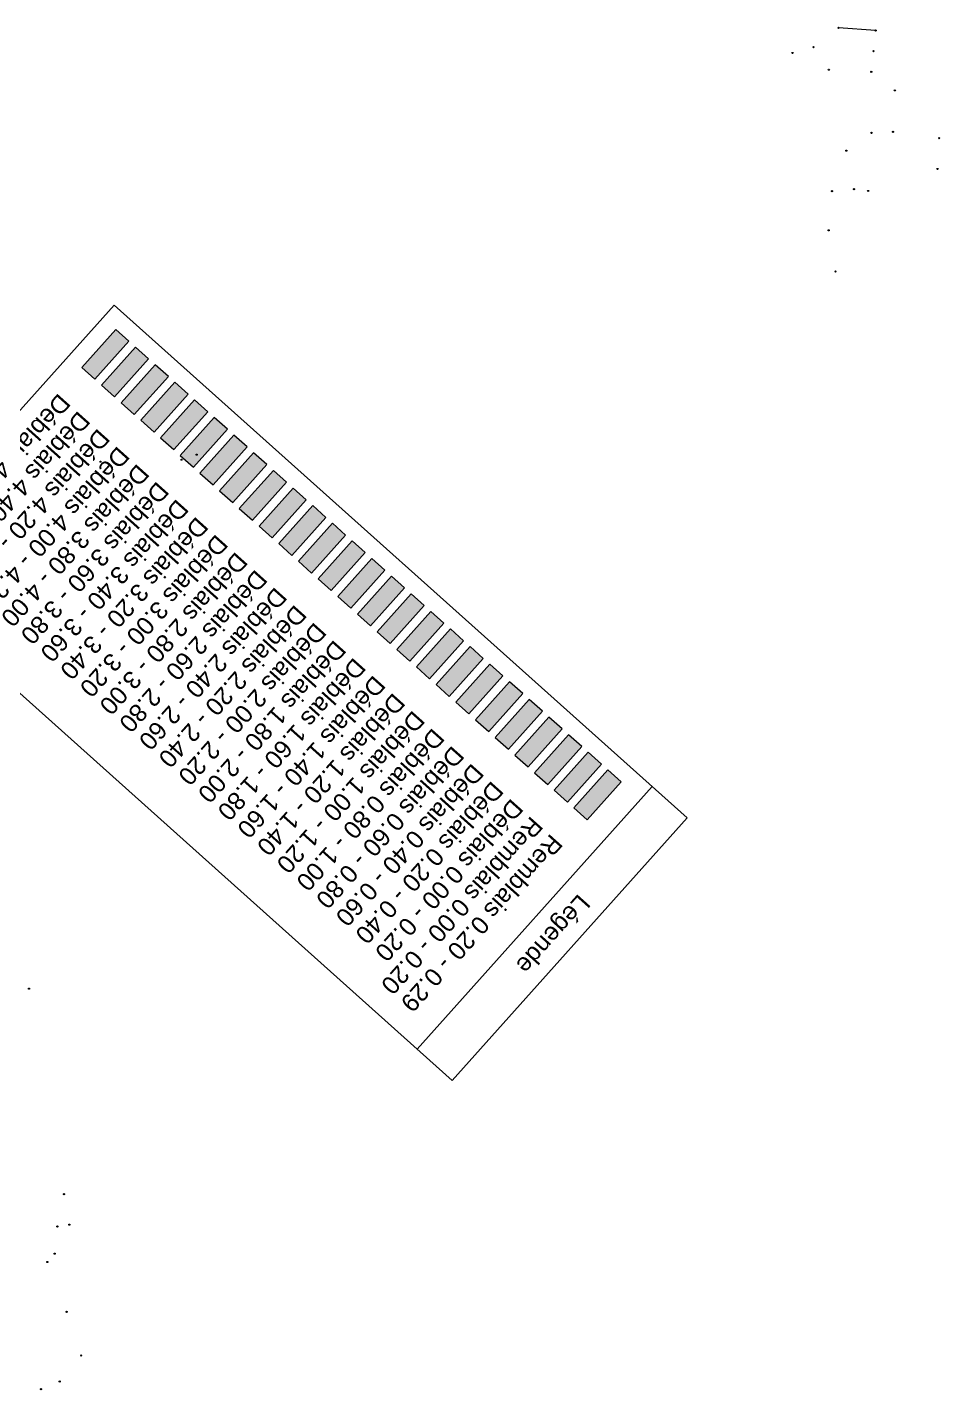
# Model space of a CAD drawing. Header units: metres. Extents: x -2858 to 512, y -1995 to 1252.
# Drawn here: x -2580.6 to -2502.9, y -1866.4 to -1750.3 of the extents above; entities that cross this region are included whole.
import ezdxf
from ezdxf.enums import TextEntityAlignment as Align

# ---------------------------------------------------------------- set-up
doc = ezdxf.new("R2010")
doc.units = ezdxf.units.M
doc.header["$PDMODE"] = 33
doc.header["$PDSIZE"] = 0.1
for name, color, linetype, lineweight in [('Surface Projet - Textes - Légende', 7, 'Continuous', 0), ("Terrain - Lignes d'arêtes", 13, 'Continuous', 0), ('Terrain - Points', 54, 'Continuous', 0)]:
    doc.layers.add(name, color=color, linetype=linetype, lineweight=lineweight)
doc.styles.add('Légende Surfaces projet', font='arial.ttf', dxfattribs={"height": 0.5})

msp = doc.modelspace()

# ---------------------------------------------------------------- hatches: boundary and pattern name
at = {"layer": 'Surface Projet - Textes - Légende', "linetype": 'Continuous', "true_color": 0xecb700}
msp.add_hatch(color=40, dxfattribs=at).paths.add_polyline_path([(-2573.092, -1776.084), (-2575.988, -1779.319), (-2574.871, -1780.32), (-2571.974, -1777.085)])
at = {"layer": 'Surface Projet - Textes - Légende', "linetype": 'Continuous', "true_color": 0xecb706}
msp.add_hatch(color=40, dxfattribs=at).paths.add_polyline_path([(-2571.416, -1777.585), (-2574.312, -1780.82), (-2573.194, -1781.821), (-2570.298, -1778.586)])
at = {"layer": 'Surface Projet - Textes - Légende', "linetype": 'Continuous', "true_color": 0xedb90e}
msp.add_hatch(color=40, dxfattribs=at).paths.add_polyline_path([(-2569.739, -1779.086), (-2572.636, -1782.321), (-2571.518, -1783.321), (-2568.622, -1780.086)])
at = {"layer": 'Surface Projet - Textes - Légende', "linetype": 'Continuous', "true_color": 0xeebf15}
msp.add_hatch(color=40, dxfattribs=at).paths.add_polyline_path([(-2568.063, -1780.587), (-2570.959, -1783.822), (-2569.842, -1784.822), (-2566.945, -1781.587)])
at = {"layer": 'Surface Projet - Textes - Légende', "linetype": 'Continuous', "true_color": 0xefc11c}
msp.add_hatch(color=40, dxfattribs=at).paths.add_polyline_path([(-2566.387, -1782.088), (-2569.283, -1785.323), (-2568.165, -1786.323), (-2565.269, -1783.088)])
at = {"layer": 'Surface Projet - Textes - Légende', "linetype": 'Continuous', "true_color": 0xf0c723}
msp.add_hatch(color=40, dxfattribs=at).paths.add_polyline_path([(-2564.71, -1783.588), (-2567.607, -1786.823), (-2566.489, -1787.824), (-2563.593, -1784.589)])
at = {"layer": 'Surface Projet - Textes - Légende', "linetype": 'Continuous', "true_color": 0xf0c92a}
msp.add_hatch(color=40, dxfattribs=at).paths.add_polyline_path([(-2563.034, -1785.089), (-2565.93, -1788.324), (-2564.813, -1789.325), (-2561.916, -1786.09)])
at = {"layer": 'Surface Projet - Textes - Légende', "linetype": 'Continuous', "true_color": 0xf1ce31}
msp.add_hatch(color=40, dxfattribs=at).paths.add_polyline_path([(-2561.358, -1786.59), (-2564.254, -1789.825), (-2563.136, -1790.826), (-2560.24, -1787.591)])
at = {"layer": 'Surface Projet - Textes - Légende', "linetype": 'Continuous', "true_color": 0xf2d039}
msp.add_hatch(color=53, dxfattribs=at).paths.add_polyline_path([(-2559.681, -1788.091), (-2562.578, -1791.326), (-2561.46, -1792.326), (-2558.564, -1789.091)])
at = {"layer": 'Surface Projet - Textes - Légende', "linetype": 'Continuous', "true_color": 0xf3d540}
msp.add_hatch(color=53, dxfattribs=at).paths.add_polyline_path([(-2558.005, -1789.592), (-2560.901, -1792.827), (-2559.784, -1793.827), (-2556.887, -1790.592)])
at = {"layer": 'Surface Projet - Textes - Légende', "linetype": 'Continuous', "true_color": 0xf4d748}
msp.add_hatch(color=53, dxfattribs=at).paths.add_polyline_path([(-2556.329, -1791.092), (-2559.225, -1794.327), (-2558.107, -1795.328), (-2555.211, -1792.093)])
at = {"layer": 'Surface Projet - Textes - Légende', "linetype": 'Continuous', "true_color": 0xf5dc4f}
msp.add_hatch(color=41, dxfattribs=at).paths.add_polyline_path([(-2554.652, -1792.593), (-2557.549, -1795.828), (-2556.431, -1796.829), (-2553.535, -1793.594)])
at = {"layer": 'Surface Projet - Textes - Légende', "linetype": 'Continuous', "true_color": 0xf5de57}
msp.add_hatch(color=41, dxfattribs=at).paths.add_polyline_path([(-2552.976, -1794.094), (-2555.872, -1797.329), (-2554.755, -1798.33), (-2551.858, -1795.095)])
at = {"layer": 'Surface Projet - Textes - Légende', "linetype": 'Continuous', "true_color": 0xf6e25e}
msp.add_hatch(color=41, dxfattribs=at).paths.add_polyline_path([(-2551.3, -1795.595), (-2554.196, -1798.83), (-2553.078, -1799.83), (-2550.182, -1796.595)])
at = {"layer": 'Surface Projet - Textes - Légende', "linetype": 'Continuous', "true_color": 0xf7e466}
msp.add_hatch(color=41, dxfattribs=at).paths.add_polyline_path([(-2549.623, -1797.096), (-2552.52, -1800.331), (-2551.402, -1801.331), (-2548.506, -1798.096)])
at = {"layer": 'Surface Projet - Textes - Légende', "linetype": 'Continuous', "true_color": 0xf8e86d}
msp.add_hatch(color=41, dxfattribs=at).paths.add_polyline_path([(-2547.947, -1798.597), (-2550.843, -1801.832), (-2549.726, -1802.832), (-2546.829, -1799.597)])
at = {"layer": 'Surface Projet - Textes - Légende', "linetype": 'Continuous', "true_color": 0xf9e975}
msp.add_hatch(color=41, dxfattribs=at).paths.add_polyline_path([(-2546.271, -1800.097), (-2549.167, -1803.332), (-2548.049, -1804.333), (-2545.153, -1801.098)])
at = {"layer": 'Surface Projet - Textes - Légende', "linetype": 'Continuous', "true_color": 0xfaed7d}
msp.add_hatch(color=41, dxfattribs=at).paths.add_polyline_path([(-2544.594, -1801.598), (-2547.491, -1804.833), (-2546.373, -1805.834), (-2543.477, -1802.599)])
at = {"layer": 'Surface Projet - Textes - Légende', "linetype": 'Continuous', "true_color": 0xfaef85}
msp.add_hatch(color=41, dxfattribs=at).paths.add_polyline_path([(-2542.918, -1803.099), (-2545.814, -1806.334), (-2544.697, -1807.335), (-2541.801, -1804.1)])
at = {"layer": 'Surface Projet - Textes - Légende', "linetype": 'Continuous', "true_color": 0xfbf28d}
msp.add_hatch(color=51, dxfattribs=at).paths.add_polyline_path([(-2541.242, -1804.6), (-2544.138, -1807.835), (-2543.021, -1808.835), (-2540.124, -1805.6)])
at = {"layer": 'Surface Projet - Textes - Légende', "linetype": 'Continuous', "true_color": 0xfcf394}
msp.add_hatch(color=51, dxfattribs=at).paths.add_polyline_path([(-2539.565, -1806.101), (-2542.462, -1809.336), (-2541.344, -1810.336), (-2538.448, -1807.101)])
at = {"layer": 'Surface Projet - Textes - Légende', "linetype": 'Continuous', "true_color": 0xfdf69c}
msp.add_hatch(color=51, dxfattribs=at).paths.add_polyline_path([(-2537.889, -1807.601), (-2540.785, -1810.836), (-2539.668, -1811.837), (-2536.772, -1808.602)])
at = {"layer": 'Surface Projet - Textes - Légende', "linetype": 'Continuous', "true_color": 0xfef8a4}
msp.add_hatch(color=51, dxfattribs=at).paths.add_polyline_path([(-2536.213, -1809.102), (-2539.109, -1812.337), (-2537.992, -1813.338), (-2535.095, -1810.103)])
at = {"layer": 'Surface Projet - Textes - Légende', "linetype": 'Continuous', "true_color": 0xfffaad}
msp.add_hatch(color=51, dxfattribs=at).paths.add_polyline_path([(-2534.536, -1810.603), (-2537.433, -1813.838), (-2536.315, -1814.839), (-2533.419, -1811.604)])
at = {"layer": 'Surface Projet - Textes - Légende', "linetype": 'Continuous', "true_color": 0xfdcccc}
msp.add_hatch(color=254, dxfattribs=at).paths.add_polyline_path([(-2532.86, -1812.104), (-2535.756, -1815.339), (-2534.639, -1816.339), (-2531.743, -1813.104)])
at = {"layer": 'Surface Projet - Textes - Légende', "linetype": 'Continuous', "true_color": 0xcc0000}
msp.add_hatch(color=12, dxfattribs=at).paths.add_polyline_path([(-2531.184, -1813.605), (-2534.08, -1816.84), (-2532.963, -1817.84), (-2530.066, -1814.605)])

# ---------------------------------------------------------------- linework, layer by layer
at = {"layer": 'Surface Projet - Textes - Légende', "color": 7}
for p, q in [((-2573.244, -1774.005), (-2593.255, -1796.356)), ((-2524.444, -1817.696), (-2573.244, -1774.005)), ((-2593.255, -1796.356), (-2544.455, -1840.047)), ((-2527.425, -1815.028), (-2547.435, -1837.379)), ((-2544.455, -1840.047), (-2524.444, -1817.696))]:
    msp.add_line(p, q, dxfattribs=at)
at = {"layer": 'Surface Projet - Textes - Légende', "color": 24, "linetype": 'Continuous', "lineweight": 20, "true_color": 0x993300}
for p, q in [((-2573.092, -1776.084), (-2575.988, -1779.319)), ((-2571.974, -1777.085), (-2573.092, -1776.084)), ((-2574.871, -1780.32), (-2571.974, -1777.085)), ((-2571.416, -1777.585), (-2574.312, -1780.82)), ((-2570.298, -1778.586), (-2571.416, -1777.585)), ((-2573.194, -1781.821), (-2570.298, -1778.586)), ((-2569.739, -1779.086), (-2572.636, -1782.321)), ((-2568.622, -1780.086), (-2569.739, -1779.086)), ((-2575.988, -1779.319), (-2574.871, -1780.32)), ((-2571.518, -1783.321), (-2568.622, -1780.086)), ((-2574.312, -1780.82), (-2573.194, -1781.821)), ((-2568.063, -1780.587), (-2570.959, -1783.822)), ((-2566.945, -1781.587), (-2568.063, -1780.587)), ((-2572.636, -1782.321), (-2571.518, -1783.321)), ((-2569.842, -1784.822), (-2566.945, -1781.587)), ((-2566.387, -1782.088), (-2569.283, -1785.323)), ((-2565.269, -1783.088), (-2566.387, -1782.088)), ((-2568.165, -1786.323), (-2565.269, -1783.088)), ((-2564.71, -1783.588), (-2567.607, -1786.823)), ((-2563.593, -1784.589), (-2564.71, -1783.588)), ((-2570.959, -1783.822), (-2569.842, -1784.822)), ((-2566.489, -1787.824), (-2563.593, -1784.589)), ((-2569.283, -1785.323), (-2568.165, -1786.323)), ((-2563.034, -1785.089), (-2565.93, -1788.324)), ((-2561.916, -1786.09), (-2563.034, -1785.089)), ((-2567.607, -1786.823), (-2566.489, -1787.824)), ((-2564.813, -1789.325), (-2561.916, -1786.09)), ((-2561.358, -1786.59), (-2564.254, -1789.825)), ((-2560.24, -1787.591), (-2561.358, -1786.59)), ((-2565.93, -1788.324), (-2564.813, -1789.325)), ((-2563.136, -1790.826), (-2560.24, -1787.591)), ((-2559.681, -1788.091), (-2562.578, -1791.326)), ((-2558.564, -1789.091), (-2559.681, -1788.091)), ((-2561.46, -1792.326), (-2558.564, -1789.091)), ((-2564.254, -1789.825), (-2563.136, -1790.826)), ((-2558.005, -1789.592), (-2560.901, -1792.827)), ((-2559.784, -1793.827), (-2556.887, -1790.592)), ((-2556.887, -1790.592), (-2558.005, -1789.592)), ((-2562.578, -1791.326), (-2561.46, -1792.326)), ((-2556.329, -1791.092), (-2559.225, -1794.327)), ((-2555.211, -1792.093), (-2556.329, -1791.092)), ((-2560.901, -1792.827), (-2559.784, -1793.827)), ((-2558.107, -1795.328), (-2555.211, -1792.093)), ((-2554.652, -1792.593), (-2557.549, -1795.828)), ((-2553.535, -1793.594), (-2554.652, -1792.593)), ((-2556.431, -1796.829), (-2553.535, -1793.594)), ((-2552.976, -1794.094), (-2555.872, -1797.329)), ((-2551.858, -1795.095), (-2552.976, -1794.094)), ((-2559.225, -1794.327), (-2558.107, -1795.328)), ((-2554.755, -1798.33), (-2551.858, -1795.095)), ((-2557.549, -1795.828), (-2556.431, -1796.829)), ((-2551.3, -1795.595), (-2554.196, -1798.83)), ((-2550.182, -1796.595), (-2551.3, -1795.595)), ((-2555.872, -1797.329), (-2554.755, -1798.33)), ((-2553.078, -1799.83), (-2550.182, -1796.595)), ((-2549.623, -1797.096), (-2552.52, -1800.331)), ((-2548.506, -1798.096), (-2549.623, -1797.096)), ((-2554.196, -1798.83), (-2553.078, -1799.83)), ((-2551.402, -1801.331), (-2548.506, -1798.096)), ((-2547.947, -1798.597), (-2550.843, -1801.832)), ((-2546.829, -1799.597), (-2547.947, -1798.597)), ((-2549.726, -1802.832), (-2546.829, -1799.597)), ((-2552.52, -1800.331), (-2551.402, -1801.331)), ((-2546.271, -1800.097), (-2549.167, -1803.332)), ((-2548.049, -1804.333), (-2545.153, -1801.098)), ((-2545.153, -1801.098), (-2546.271, -1800.097)), ((-2550.843, -1801.832), (-2549.726, -1802.832)), ((-2544.594, -1801.598), (-2547.491, -1804.833)), ((-2543.477, -1802.599), (-2544.594, -1801.598)), ((-2549.167, -1803.332), (-2548.049, -1804.333)), ((-2546.373, -1805.834), (-2543.477, -1802.599)), ((-2542.918, -1803.099), (-2545.814, -1806.334)), ((-2541.801, -1804.1), (-2542.918, -1803.099)), ((-2544.697, -1807.335), (-2541.801, -1804.1)), ((-2541.242, -1804.6), (-2544.138, -1807.835)), ((-2540.124, -1805.6), (-2541.242, -1804.6)), ((-2547.491, -1804.833), (-2546.373, -1805.834)), ((-2543.021, -1808.835), (-2540.124, -1805.6)), ((-2545.814, -1806.334), (-2544.697, -1807.335)), ((-2539.565, -1806.101), (-2542.462, -1809.336)), ((-2538.448, -1807.101), (-2539.565, -1806.101)), ((-2544.138, -1807.835), (-2543.021, -1808.835)), ((-2541.344, -1810.336), (-2538.448, -1807.101)), ((-2537.889, -1807.601), (-2540.785, -1810.836)), ((-2536.772, -1808.602), (-2537.889, -1807.601)), ((-2539.668, -1811.837), (-2536.772, -1808.602)), ((-2536.213, -1809.102), (-2539.109, -1812.337)), ((-2535.095, -1810.103), (-2536.213, -1809.102)), ((-2542.462, -1809.336), (-2541.344, -1810.336)), ((-2537.992, -1813.338), (-2535.095, -1810.103)), ((-2540.785, -1810.836), (-2539.668, -1811.837)), ((-2534.536, -1810.603), (-2537.433, -1813.838)), ((-2536.315, -1814.839), (-2533.419, -1811.604)), ((-2533.419, -1811.604), (-2534.536, -1810.603)), ((-2539.109, -1812.337), (-2537.992, -1813.338)), ((-2532.86, -1812.104), (-2535.756, -1815.339)), ((-2531.743, -1813.104), (-2532.86, -1812.104)), ((-2537.433, -1813.838), (-2536.315, -1814.839)), ((-2534.639, -1816.339), (-2531.743, -1813.104)), ((-2531.184, -1813.605), (-2534.08, -1816.84)), ((-2530.066, -1814.605), (-2531.184, -1813.605)), ((-2532.963, -1817.84), (-2530.066, -1814.605)), ((-2535.756, -1815.339), (-2534.639, -1816.339)), ((-2534.08, -1816.84), (-2532.963, -1817.84))]:
    msp.add_line(p, q, dxfattribs=at)
at = {"layer": "Terrain - Lignes d'arêtes", "flags": 128}
msp.add_lwpolyline([(-2508.394, -1750.62), (-2511.55, -1750.393)], dxfattribs=at)
at = {"layer": 'Terrain - Points'}
for p in [(-2511.55, -1750.393), (-2508.394, -1750.62), (-2513.682, -1752.035), (-2508.576, -1752.38), (-2515.468, -1752.532), (-2512.383, -1753.963), (-2508.758, -1754.139), (-2506.756, -1755.717), (-2508.741, -1759.344), (-2506.91, -1759.249), (-2502.982, -1759.788), (-2510.888, -1760.849), (-2503.129, -1762.412), (-2512.103, -1764.312), (-2510.238, -1764.136), (-2509.034, -1764.288), (-2512.39, -1767.644), (-2511.803, -1771.142), (-2567.505, -1787.176), (-2566.21, -1786.747), (-2574.404, -1787.349), (-2572.575, -1787.581), (-2580.492, -1832.238), (-2577.511, -1849.744), (-2578.073, -1852.494), (-2577.058, -1852.336), (-2578.923, -1855.513), (-2578.301, -1854.81), (-2577.283, -1859.76), (-2576.042, -1863.474), (-2577.875, -1865.701), (-2579.465, -1866.348)]:
    msp.add_point(p, dxfattribs=at)

# ---------------------------------------------------------------- texts
at = {"layer": 'Surface Projet - Textes - Légende', "style": 'Légende Surfaces projet'}
for s, p in [('Déblais 4.60 - 4.74', (-2578.292, -1781.142)), ('Déblais 4.40 - 4.60', (-2576.615, -1782.643)), ('Déblais 4.20 - 4.40', (-2574.939, -1784.144)), ('Déblais 4.00 - 4.20', (-2573.263, -1785.645)), ('Déblais 3.80 - 4.00', (-2571.586, -1787.146)), ('Déblais 3.60 - 3.80', (-2569.91, -1788.647)), ('Déblais 3.40 - 3.60', (-2568.234, -1790.147)), ('Déblais 3.20 - 3.40', (-2566.557, -1791.648)), ('Déblais 3.00 - 3.20', (-2564.881, -1793.149)), ('Déblais 2.80 - 3.00', (-2563.205, -1794.65)), ('Déblais 2.60 - 2.80', (-2561.528, -1796.151)), ('Déblais 2.40 - 2.60', (-2559.852, -1797.651)), ('Déblais 2.20 - 2.40', (-2558.176, -1799.152)), ('Déblais 2.00 - 2.20', (-2556.499, -1800.653)), ('Déblais 1.80 - 2.00', (-2554.823, -1802.154)), ('Déblais 1.60 - 1.80', (-2553.147, -1803.655)), ('Déblais 1.40 - 1.60', (-2551.47, -1805.155)), ('Déblais 1.20 - 1.40', (-2549.794, -1806.656)), ('Déblais 1.00 - 1.20', (-2548.118, -1808.157)), ('Déblais 0.80 - 1.00', (-2546.441, -1809.658)), ('Déblais 0.60 - 0.80', (-2544.765, -1811.159)), ('Déblais 0.40 - 0.60', (-2543.089, -1812.66)), ('Déblais 0.20 - 0.40', (-2541.413, -1814.16)), ('Déblais 0.00 - 0.20', (-2539.736, -1815.661)), ('Remblais 0.00 - 0.20', (-2538.06, -1817.162)), ('Remblais 0.20 - 0.29', (-2536.384, -1818.663))]:
    msp.add_text(s, height=1.5, rotation=228.16176, dxfattribs=at).set_placement(p, align=Align.BOTTOM_LEFT)
msp.add_text('Légende', height=1.5, rotation=228.16176, dxfattribs=at).set_placement((-2535.288, -1828.121), align=Align.TOP_CENTER)

doc.saveas('drawing.dxf')
